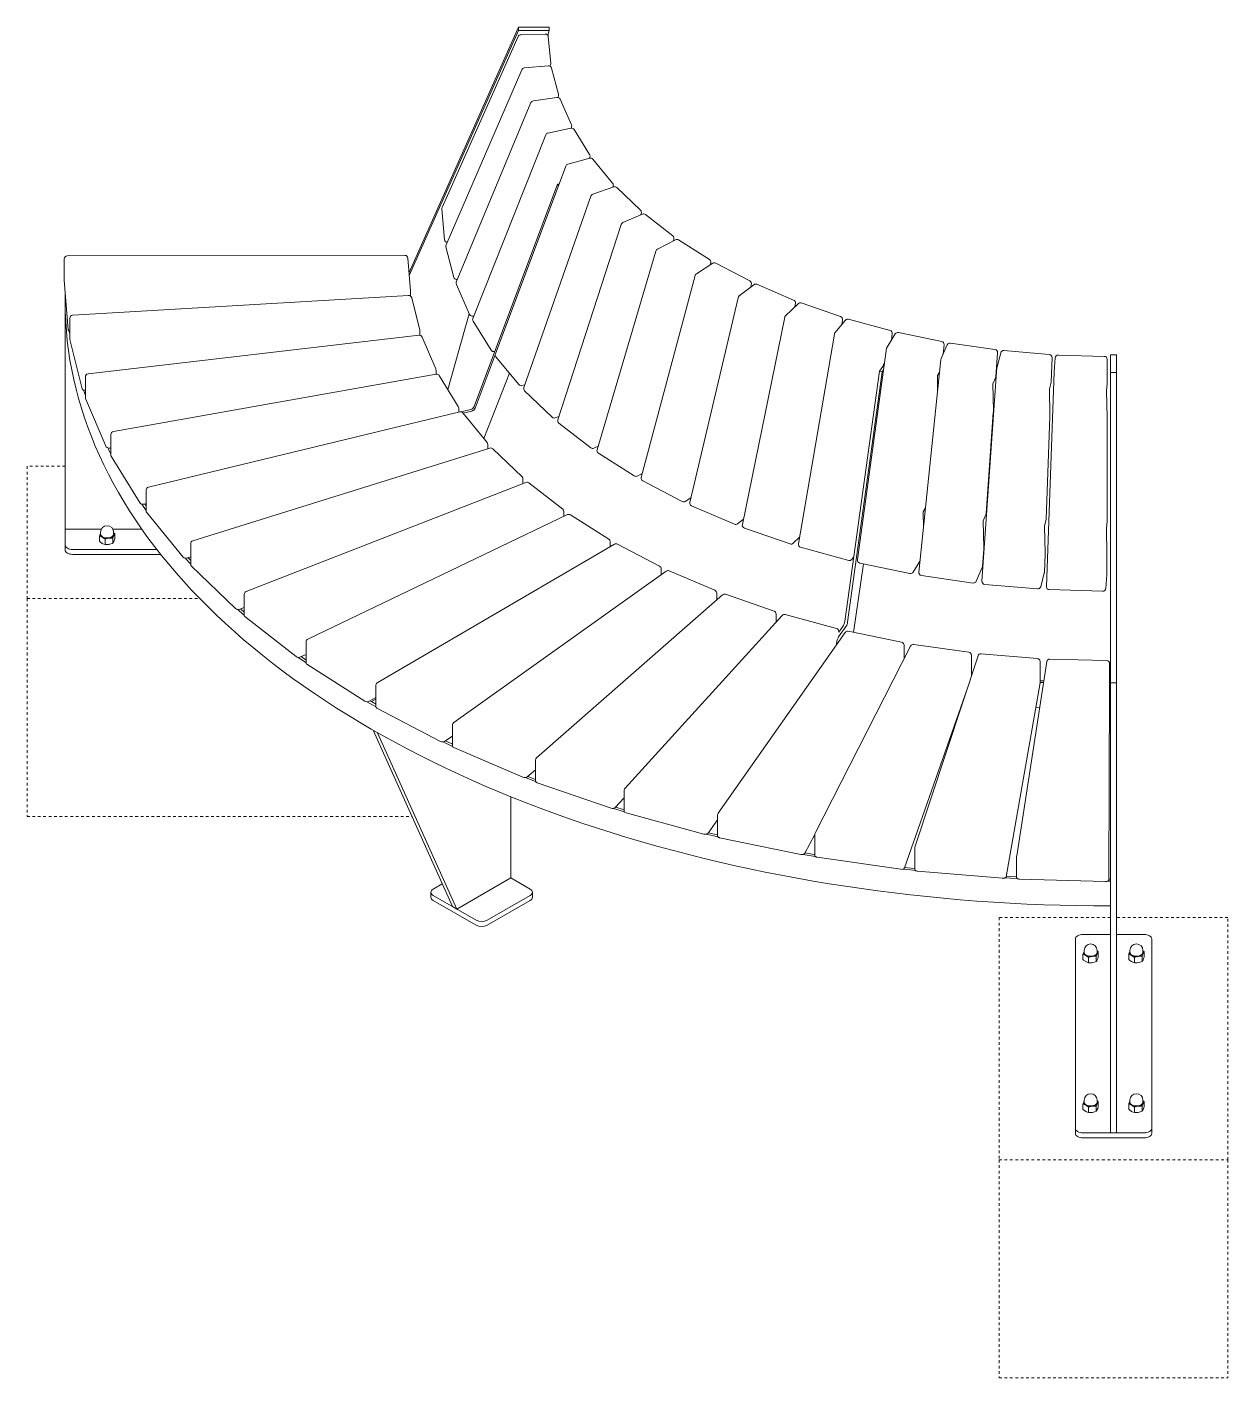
# Model space of a CAD drawing. Header units: inches. Extents: x -15 to 173, y -9 to 125.
# Drawn here: x 124.18 to 168.53, y 18.05 to 67.92 of the extents above; entities that cross this region are included whole.
import ezdxf

# ---------------------------------------------------------------- set-up
doc = ezdxf.new("R2010")
doc.units = ezdxf.units.IN
doc.linetypes.add('HIDDEN', pattern=[1.905, 1.27, -0.635])
doc.layers.add('ZANO_R', color=7, linetype='Continuous', lineweight=0)
doc.layers.add('ZANO_R_przerywana', color=250, linetype='HIDDEN', lineweight=0)

msp = doc.modelspace()

# ---------------------------------------------------------------- linework, layer by layer
at = {"layer": 'ZANO_R'}
for p, q in [((138.28601, 58.85598), (142.32595, 67.91928)), ((142.32595, 67.78916), (142.32595, 67.91928)), ((142.32595, 67.91928), (143.45296, 67.91928)), ((143.45296, 67.78916), (143.45296, 67.91928)), ((138.29478, 58.74554), (142.32595, 67.78916)), ((142.31429, 67.56737), (139.50205, 61.25892)), ((142.32595, 67.78916), (143.45296, 67.78916)), ((143.31203, 67.66159), (142.41378, 67.63413)), ((143.45296, 67.78916), (143.40467, 67.61784)), ((143.5173, 66.5824), (143.42771, 67.55924)), ((142.44737, 66.34074), (139.64972, 59.8739)), ((143.4303, 66.48619), (142.54097, 66.40827)), ((143.48656, 66.47662), (143.50851, 66.52735)), ((143.80342, 65.43546), (143.54913, 66.40258)), ((143.78149, 65.32268), (143.79848, 65.36349)), ((142.78686, 65.12718), (140.03049, 58.50352)), ((143.74649, 65.32305), (142.87459, 65.19539)), ((144.28256, 64.30868), (143.866, 65.25687)), ((143.32953, 63.93827), (140.64074, 57.16087)), ((144.25748, 64.18321), (143.41131, 64.00705)), ((144.26956, 64.18505), (144.28413, 64.22178)), ((144.95088, 63.21239), (144.37603, 64.13258)), ((144.95825, 63.07749), (144.1459, 62.8545)), ((144.94624, 63.07419), (144.96083, 63.11312)), ((145.80273, 62.15704), (145.07508, 63.04046)), ((144.0702, 62.78536), (141.47468, 55.85876)), ((143.76206, 62.11488), (140.6842, 53.90866)), ((143.76206, 62.11488), (143.82458, 62.12987)), ((143.79948, 62.06288), (143.76206, 62.11488)), ((145.842, 62.01633), (145.07122, 61.74864)), ((145.80666, 62.00406), (145.8221, 62.0481)), ((146.83052, 61.15297), (145.95701, 61.99118)), ((145.00184, 61.67945), (142.52434, 54.60962)), ((139.49276, 61.20273), (139.59684, 60.06808)), ((146.90016, 61.00974), (146.17831, 60.69991)), ((146.84292, 60.98517), (146.85969, 61.03689)), ((148.02476, 60.21019), (147.01373, 60.99519)), ((146.11555, 60.63109), (143.77973, 53.42537)), ((148.12251, 60.06712), (147.45648, 59.71811)), ((148.04517, 60.02659), (148.0637, 60.08915)), ((149.3742, 59.3381), (148.2353, 60.0624)), ((125.55355, 59.3608), (125.55355, 58.57859)), ((138.13147, 59.4892), (125.66611, 59.4735)), ((138.33989, 58.1775), (138.24396, 59.38542)), ((139.64416, 59.80049), (139.93953, 58.67711)), ((147.40073, 59.65029), (145.22888, 52.31729)), ((149.49729, 59.19725), (148.89343, 58.81238)), ((149.40194, 59.13648), (149.42261, 59.21394)), ((150.86599, 58.54539), (149.61009, 59.20208)), ((125.55367, 58.57561), (125.55355, 58.57859)), ((125.55367, 58.57561), (125.69941, 56.74056)), ((140.03135, 58.41489), (140.51521, 57.31352)), ((140.05837, 58.5935), (140.06829, 58.59437)), ((148.84511, 58.74638), (146.85798, 51.29596)), ((151.01132, 58.4081), (150.47541, 57.99105)), ((150.90034, 58.32173), (150.92345, 58.41962)), ((152.48582, 57.83995), (151.12491, 58.42276)), ((125.58604, 49.38407), (125.58604, 58.1681)), ((125.58604, 58.1681), (125.58604, 57.75839)), ((138.26601, 58.00861), (125.86389, 57.28452)), ((138.34025, 57.98622), (138.34025, 58.16858)), ((138.68333, 56.72703), (138.38187, 57.92363)), ((150.43493, 57.92799), (148.65147, 50.37111)), ((152.65018, 57.70684), (152.18732, 57.26159)), ((152.52605, 57.58743), (152.55187, 57.71378)), ((154.21814, 57.22875), (152.76521, 57.73211)), ((125.75775, 57.17201), (125.75775, 56.38979)), ((140.50601, 57.33447), (139.71845, 54.54051)), ((140.63472, 57.24733), (140.67753, 57.2536)), ((140.64992, 57.0596), (141.31764, 55.99074)), ((152.15503, 57.20292), (150.59226, 49.55156)), ((154.39837, 57.09975), (154.01297, 56.63055)), ((154.26354, 56.93561), (154.29232, 57.10319)), ((156.04629, 56.71781), (154.51521, 57.13692)), ((125.75775, 56.57909), (125.73948, 56.69374)), ((125.75893, 56.38043), (125.75775, 56.38979)), ((125.75893, 56.38043), (126.2169, 54.56258)), ((138.65227, 56.54284), (126.43388, 55.1174)), ((138.68674, 56.54155), (138.68674, 56.6995)), ((139.27295, 55.30172), (138.76888, 56.47537)), ((153.98899, 56.57808), (152.66184, 48.84513)), ((156.23952, 56.59222), (155.93528, 56.10355)), ((156.09609, 56.36183), (156.12818, 56.59366)), ((157.95271, 56.31215), (156.35809, 56.64301)), ((141.43619, 55.94011), (141.44697, 55.94236)), ((155.91932, 56.05942), (154.84045, 48.25854)), ((158.15661, 56.18882), (157.93643, 55.68534)), ((158.00569, 55.8437), (158.0419, 56.19008)), ((159.91906, 56.01573), (158.27613, 56.25518)), ((159.9529, 55.00958), (160.01523, 55.89631)), ((160.13207, 55.8934), (159.99805, 55.37992)), ((161.92646, 55.83147), (160.25089, 55.97722)), ((141.46754, 55.82186), (140.72743, 53.84858)), ((141.49322, 55.74756), (142.33843, 54.72142)), ((155.65186, 55.21593), (155.83854, 55.47536)), ((155.84371, 55.51275), (155.80613, 55.467)), ((155.80613, 55.467), (155.80683, 55.43129)), ((157.9276, 55.65188), (157.10731, 47.79738)), ((159.99467, 55.35935), (159.44079, 47.46604)), ((161.99739, 54.82253), (162.02932, 55.71516)), ((162.14778, 55.70925), (162.10119, 55.19067)), ((163.95561, 55.76115), (162.2634, 55.81181)), ((164.06395, 54.75154), (164.06494, 55.64837)), ((164.41173, 55.82004), (164.18633, 55.82005)), ((164.18633, 55.16943), (164.18633, 55.82005)), ((164.41173, 55.16943), (164.41173, 55.82004)), ((126.33424, 55.00546), (126.33424, 54.22324)), ((139.28637, 55.10611), (127.37044, 52.99316)), ((139.2821, 55.10535), (139.2821, 55.25724)), ((140.10378, 53.91494), (139.402, 55.05425)), ((141.04649, 52.72964), (141.98952, 55.14503)), ((155.65186, 55.21593), (154.37334, 45.97098)), ((155.75594, 55.19097), (154.47742, 45.94602)), ((155.75594, 55.19097), (155.65186, 55.21593)), ((155.75594, 55.19097), (155.8095, 55.2654)), ((157.8792, 55.18847), (157.79291, 55.04988)), ((157.79291, 55.04988), (157.80463, 54.47442)), ((159.94912, 54.99455), (159.84072, 54.74667)), ((162.10081, 55.1846), (161.81862, 47.26769)), ((162.10081, 55.1846), (162.1009, 55.18558)), ((164.18632, 43.71456), (164.18633, 55.16943)), ((164.41173, 55.16943), (164.18633, 55.16943)), ((164.41173, 43.71456), (164.41173, 55.16943)), ((142.45526, 54.68439), (142.56068, 54.71333)), ((142.55267, 54.49103), (143.5673, 53.5174)), ((159.84072, 54.74667), (159.86165, 53.75013)), ((161.996, 54.81307), (161.93001, 54.56028)), ((161.93001, 54.56028), (161.95135, 53.56493)), ((164.06377, 54.74777), (164.04084, 54.49246)), ((164.04084, 54.49246), (164.06239, 53.49833)), ((126.33755, 54.20758), (127.10332, 52.4246)), ((140.16202, 53.71231), (128.66432, 50.93239)), ((140.12052, 53.70228), (140.12052, 53.85584)), ((140.19355, 53.71536), (140.56196, 53.8037)), ((141.16849, 52.58014), (140.27582, 53.67402)), ((140.28223, 53.66617), (140.6052, 53.74362)), ((143.68231, 53.49225), (143.81653, 53.53887)), ((159.59793, 49.95996), (159.86025, 53.69162)), ((161.81623, 49.75777), (161.95109, 53.52814)), ((164.05832, 49.68151), (164.06254, 53.48367)), ((127.27741, 52.88219), (127.27741, 52.09998)), ((143.81783, 53.30159), (144.9922, 52.38977)), ((127.24458, 52.37785), (127.27741, 52.38344)), ((141.27059, 52.37491), (130.30284, 48.95503)), ((141.19387, 52.35099), (141.19387, 52.50889)), ((145.10577, 52.37522), (145.26647, 52.4442)), ((127.28393, 52.07818), (128.35005, 50.34738)), ((142.4573, 51.31056), (141.38242, 52.3484)), ((145.27647, 52.19019), (146.59937, 51.34887)), ((146.71216, 51.34414), (146.89661, 51.44079)), ((142.60117, 51.10677), (132.26994, 47.08015)), ((142.49172, 51.06411), (142.49172, 51.22948)), ((143.95804, 50.11895), (142.71138, 51.09065)), ((146.91465, 51.16704), (148.37345, 50.40426)), ((128.57811, 50.82285), (128.57811, 50.04063)), ((148.48625, 50.40909), (148.69128, 50.53977)), ((128.57811, 50.07653), (128.41202, 50.30933)), ((128.49859, 50.30888), (128.57811, 50.3275)), ((128.57811, 50.2465), (128.52897, 50.31599)), ((128.58886, 50.0129), (129.94497, 48.35111)), ((144.14071, 49.92004), (134.54637, 45.32581)), ((144.00145, 49.85336), (144.00145, 50.03006)), ((145.65626, 49.01731), (144.24995, 49.91344)), ((148.71679, 50.24162), (150.29757, 49.56466)), ((157.35456, 50.16491), (157.26753, 50.02511)), ((157.26753, 50.02511), (157.27934, 49.44466)), ((159.59416, 49.94492), (159.48576, 49.69705)), ((125.58604, 49.38407), (125.58604, 48.79852)), ((126.92416, 49.38407), (125.58604, 49.38407)), ((128.41554, 49.38407), (127.3472, 49.38407)), ((150.41115, 49.57932), (150.63323, 49.75214)), ((150.66579, 49.42252), (152.35346, 48.83784)), ((159.48576, 49.69705), (159.50668, 48.70051)), ((161.81484, 49.74831), (161.74885, 49.49552)), ((161.74885, 49.49552), (161.77019, 48.50017)), ((164.05815, 49.67774), (164.03521, 49.42243)), ((164.03521, 49.42243), (164.05676, 48.42829)), ((126.85285, 49.129), (126.85285, 48.93592)), ((126.89619, 49.23943), (126.89074, 49.22913)), ((126.89074, 49.22913), (126.89619, 49.23935)), ((126.89619, 49.27176), (126.89619, 49.19699)), ((127.0599, 49.00947), (127.0599, 48.8164)), ((127.34273, 49.05322), (127.34273, 48.86014)), ((127.37517, 49.19699), (127.37517, 49.27176)), ((127.41851, 49.2165), (127.37517, 49.2512)), ((127.41851, 49.2165), (127.41851, 49.02342)), ((145.7084, 48.72927), (145.7084, 48.92227)), ((152.46848, 48.86311), (152.70376, 49.08944)), ((125.58604, 48.61447), (125.58604, 48.79852)), ((125.86779, 48.63587), (128.9689, 48.63587)), ((125.86779, 48.45182), (129.1137, 48.45182)), ((130.22369, 48.84743), (130.22369, 48.06522)), ((145.87415, 48.82605), (137.10992, 43.70884)), ((147.53551, 48.01674), (145.9832, 48.82859)), ((152.74316, 48.71736), (154.5216, 48.23054)), ((159.46037, 48.00312), (159.50528, 48.642)), ((161.74614, 47.79831), (161.76993, 48.46338)), ((164.05615, 47.72328), (164.05691, 48.41364)), ((130.22369, 48.08857), (130.01313, 48.31677)), ((130.09936, 48.32124), (130.22369, 48.35896)), ((130.22369, 48.22617), (130.12837, 48.33004)), ((130.23966, 48.03183), (131.87259, 46.45518)), ((147.59598, 47.70081), (147.59598, 47.91687)), ((154.63844, 48.26771), (154.7016, 48.3446)), ((154.70126, 45.57194), (155.06421, 48.10473)), ((154.92919, 48.13275), (156.78143, 47.74844)), ((156.9, 47.79922), (157.14932, 48.19968)), ((159.23103, 47.46238), (159.45121, 47.96586)), ((147.78455, 47.83512), (139.9356, 42.24466)), ((149.57746, 47.12727), (147.89424, 47.84695)), ((157.20315, 47.67415), (159.11151, 47.39602)), ((161.60854, 47.26039), (161.74256, 47.77387)), ((164.00911, 47.19474), (164.0557, 47.71332)), ((132.19816, 46.97514), (132.19816, 46.19293)), ((149.85334, 46.95653), (142.99593, 40.94714)), ((149.64585, 46.7747), (149.64585, 47.02364)), ((151.76217, 46.35779), (149.96439, 46.9783)), ((159.54345, 47.34588), (161.48972, 47.17658)), ((161.92788, 47.15102), (163.89348, 47.09217)), ((132.03132, 46.43423), (132.19816, 46.49768)), ((132.19816, 46.32345), (132.05869, 46.44464)), ((132.2203, 46.1542), (134.11418, 44.67802)), ((152.06051, 46.19841), (146.26126, 39.82848)), ((151.8381, 45.95411), (151.8381, 46.25125)), ((154.06829, 45.71596), (152.17343, 46.23129)), ((154.38487, 45.56769), (149.70013, 38.8991)), ((154.14158, 45.40365), (154.42664, 45.79981)), ((154.15142, 45.58692), (154.32256, 45.82477)), ((154.15142, 45.58421), (154.15142, 45.60721)), ((156.4733, 45.20818), (154.49975, 45.61331)), ((134.48235, 45.22416), (134.48235, 44.44195)), ((156.80429, 45.07015), (153.27958, 38.1677)), ((154.09744, 45.29364), (154.05211, 45.09402)), ((156.56333, 44.59828), (156.56333, 45.09778)), ((158.95368, 44.83947), (156.92063, 45.13046)), ((134.27571, 44.6662), (134.48235, 44.76288)), ((134.48235, 44.5502), (134.30117, 44.67811)), ((134.51153, 44.39827), (136.64796, 43.03689)), ((159.29595, 44.71049), (156.96552, 37.64125)), ((159.05041, 43.96566), (159.05041, 44.7279)), ((161.48522, 44.61348), (159.41242, 44.78751)), ((161.83643, 44.49248), (160.72291, 37.32513)), ((161.58849, 43.71895), (161.58849, 44.50117)), ((164.04318, 44.53246), (161.95077, 44.58784)), ((164.1529, 43.63744), (164.1529, 44.41965)), ((159.06488, 44.00954), (159.05041, 44.01122)), ((137.05405, 43.61152), (137.05405, 42.8293)), ((156.57897, 36.87927), (158.90067, 43.51142)), ((160.33362, 36.55282), (161.58792, 43.71241)), ((161.58849, 43.71895), (161.58792, 43.71241)), ((164.1257, 36.44134), (164.1529, 43.63744)), ((164.18632, 43.71456), (164.1529, 43.71457)), ((164.18632, 43.6495), (164.1529, 43.64951)), ((164.18632, 43.71456), (164.41173, 43.71456)), ((164.18633, 36.55782), (164.18632, 43.71456)), ((164.18632, 43.71456), (164.18632, 43.6495)), ((164.41173, 36.55782), (164.41173, 43.71456)), ((136.81072, 43.03431), (137.05405, 43.17319)), ((136.90194, 43.01971), (137.05405, 43.10752)), ((136.90194, 43.00811), (136.90194, 43.01971)), ((136.90194, 43.01971), (137.05405, 42.93191)), ((158.75196, 43.06032), (158.74314, 43.06141)), ((137.09108, 42.78108), (139.44931, 41.54775)), ((161.57427, 42.80508), (161.43047, 42.81368)), ((164.18632, 42.72924), (164.14947, 42.72926)), ((136.96483, 41.95955), (139.89039, 35.45034)), ((139.88828, 42.15286), (139.88828, 41.37065)), ((137.12359, 41.86891), (140.04978, 35.35833)), ((139.61172, 41.55443), (139.88828, 41.7469)), ((139.93391, 41.31836), (142.49101, 40.22505)), ((142.65149, 40.24093), (142.9575, 40.50258)), ((142.9575, 40.86238), (142.9575, 40.08016)), ((143.01237, 40.02432), (145.74351, 39.08165)), ((142.04208, 36.50846), (142.04208, 39.50646)), ((145.9005, 39.10657), (146.2319, 39.46076)), ((146.2319, 39.7526), (146.2319, 38.97039)), ((146.23708, 38.95088), (145.83326, 39.07509)), ((146.2319, 39.02598), (145.91608, 39.12322)), ((146.29657, 38.91153), (149.1752, 38.12866)), ((149.32718, 38.16238), (149.67964, 38.6482)), ((149.67964, 38.83432), (149.67964, 38.0521)), ((149.68868, 38.02658), (149.26564, 38.12724)), ((149.67964, 38.09892), (149.33984, 38.17984)), ((149.75459, 37.9908), (152.75274, 37.37534)), ((152.89824, 37.41754), (153.26725, 38.11106)), ((153.26725, 38.11645), (153.26725, 37.33423)), ((156.95985, 37.60596), (156.95985, 36.82375)), ((153.35283, 37.27108), (156.44138, 36.82901)), ((160.72157, 37.30783), (160.72157, 36.52561)), ((142.04208, 36.50846), (140.04978, 35.35833)), ((142.75931, 36.09442), (142.04208, 36.50846)), ((157.05633, 36.75936), (160.20527, 36.49498)), ((160.82911, 36.46062), (164.00784, 36.37649)), ((164.18632, 36.46023), (164.12578, 36.46026)), ((164.18632, 36.46023), (164.18633, 36.39517)), ((164.18633, 36.46023), (164.18633, 36.55782)), ((139.09064, 35.9794), (139.09064, 35.79535)), ((139.51279, 36.29048), (139.17317, 36.09442)), ((142.84183, 35.79535), (142.84183, 35.9794)), ((164.18633, 36.39517), (164.09228, 36.39524)), ((164.18633, 36.39517), (164.18633, 35.47492)), ((164.18633, 27.1006), (164.18633, 36.16511)), ((164.41173, 27.1006), (164.41173, 36.16511)), ((139.17317, 35.86439), (140.76701, 34.94428)), ((139.17317, 35.68034), (140.76701, 34.76023)), ((139.89039, 35.45034), (140.04978, 35.35833)), ((141.16547, 34.94428), (142.75931, 35.86439)), ((141.16547, 34.76023), (142.75931, 35.68034)), ((164.18632, 34.41999), (163.17201, 34.41999)), ((165.42604, 34.41999), (164.41173, 34.41999)), ((162.89026, 34.25734), (162.89026, 27.26325)), ((165.7078, 27.26325), (165.7078, 34.25734)), ((163.17094, 33.69322), (163.17094, 33.50014)), ((163.21427, 33.80365), (163.20883, 33.79335)), ((163.20883, 33.79335), (163.21427, 33.80358)), ((163.21427, 33.83598), (163.21427, 33.76121)), ((163.37798, 33.57369), (163.37798, 33.38062)), ((163.66081, 33.61744), (163.66081, 33.42437)), ((163.69326, 33.76121), (163.69326, 33.83598)), ((163.73659, 33.78072), (163.69326, 33.81542)), ((163.73659, 33.78072), (163.73659, 33.58764)), ((164.86146, 33.69322), (164.86146, 33.50014)), ((164.9048, 33.80365), (164.89935, 33.79335)), ((164.89935, 33.79335), (164.9048, 33.80358)), ((164.9048, 33.83598), (164.9048, 33.76121)), ((165.0685, 33.57369), (165.0685, 33.38062)), ((165.35134, 33.61744), (165.35134, 33.42437)), ((165.38378, 33.76121), (165.38378, 33.83598)), ((165.42712, 33.78072), (165.38378, 33.81542)), ((165.42712, 33.78072), (165.42712, 33.58764)), ((163.17094, 28.16301), (163.17094, 27.96994)), ((163.21427, 28.27345), (163.20883, 28.26315)), ((163.20883, 28.26315), (163.21427, 28.27337)), ((163.21427, 28.30578), (163.21427, 28.23101)), ((163.37798, 28.04349), (163.37798, 27.85041)), ((163.66081, 28.08724), (163.66081, 27.89416)), ((163.69326, 28.23101), (163.69326, 28.30578)), ((163.7366, 28.25051), (163.69326, 28.28522)), ((163.7366, 28.25051), (163.7366, 28.05744)), ((164.86146, 28.16301), (164.86146, 27.96994)), ((164.9048, 28.27345), (164.89935, 28.26315)), ((164.89935, 28.26315), (164.9048, 28.27337)), ((164.9048, 28.30578), (164.9048, 28.23101)), ((165.0685, 28.04349), (165.0685, 27.85041)), ((165.35134, 28.08724), (165.35134, 27.89416)), ((165.38378, 28.23101), (165.38378, 28.30578)), ((165.42712, 28.25051), (165.38378, 28.28522)), ((165.42712, 28.25051), (165.42712, 28.05744)), ((162.89026, 27.0792), (162.89026, 27.26325)), ((163.17201, 27.1006), (165.42604, 27.1006)), ((164.18633, 27.1006), (164.41173, 27.1006)), ((165.7078, 27.26325), (165.7078, 27.0792)), ((163.17201, 26.91655), (165.42604, 26.91655))]:
    msp.add_line(p, q, dxfattribs=at)
at = {"layer": 'ZANO_R', "flags": 128}
for points in [[(164.18633, 35.47492), (163.56765, 35.47778), (162.94913, 35.48636), (162.33092, 35.50067), (161.7132, 35.5207), (161.0961, 35.54644), (160.47981, 35.57789), (159.86446, 35.61503), (159.25023, 35.65786), (158.63726, 35.70637), (158.02572, 35.76055), (157.41577, 35.82038), (156.80755, 35.88584), (156.20122, 35.95692), (155.59695, 36.03361), (154.99489, 36.11587), (154.39519, 36.2037), (153.798, 36.29706), (153.20348, 36.39594), (152.61178, 36.5003), (152.02306, 36.61013), (151.43746, 36.72539), (150.85513, 36.84605), (150.27624, 36.97209), (149.70091, 37.10346), (149.12931, 37.24015), (148.56157, 37.3821), (147.99785, 37.52929), (147.43829, 37.68167), (146.88303, 37.83922), (146.33221, 38.00188), (145.78599, 38.16961), (145.24449, 38.34238), (144.70785, 38.52014), (144.17622, 38.70284), (143.64973, 38.89043), (143.12852, 39.08287), (142.61272, 39.28011), (142.10246, 39.4821), (141.59787, 39.68878), (141.09909, 39.90011), (140.60623, 40.11602), (140.11944, 40.33647), (139.63883, 40.56139), (139.16452, 40.79073), (138.69664, 41.02443), (138.23532, 41.26242), (137.78065, 41.50466), (137.33278, 41.75107), (136.8918, 42.00159), (136.45783, 42.25616), (136.03099, 42.51472), (135.61138, 42.77719), (135.19911, 43.04351), (134.79429, 43.31361), (134.39702, 43.58742), (134.0074, 43.86487), (133.62554, 44.14589), (133.25153, 44.43041), (132.88546, 44.71835), (132.52744, 45.00964), (132.17755, 45.30421), (131.83588, 45.60198), (131.50253, 45.90287), (131.17757, 46.2068), (130.86109, 46.51371), (130.55317, 46.8235), (130.25389, 47.1361), (129.96334, 47.45143), (129.68157, 47.76941), (129.40867, 48.08995), (129.1447, 48.41298), (128.88973, 48.73841), (128.64384, 49.06616), (128.40707, 49.39614), (128.1795, 49.72826), (127.96117, 50.06246), (127.75216, 50.39862), (127.5525, 50.73668), (127.36225, 51.07655), (127.18147, 51.41813), (127.01019, 51.76133), (126.84846, 52.10608), (126.69633, 52.45228), (126.55383, 52.79985), (126.42099, 53.14869), (126.29786, 53.49871), (126.18446, 53.84983), (126.08082, 54.20195), (125.98698, 54.55498), (125.90294, 54.90884), (125.82875, 55.26343), (125.7644, 55.61866), (125.70993, 55.97444), (125.66534, 56.33068), (125.63065, 56.68729), (125.60587, 57.04417), (125.591, 57.40123), (125.58604, 57.75839)], [(126.33424, 54.50697), (126.32688, 54.50689), (126.30433, 54.50839), (126.28275, 54.51247), (126.26303, 54.51896), (126.24596, 54.52761), (126.23224, 54.53805), (126.22242, 54.54987), (126.2169, 54.56258)], [(126.33424, 54.3125), (126.29786, 54.41897), (126.26476, 54.51826)], [(126.33755, 54.20758), (126.33434, 54.22056), (126.33424, 54.22324)], [(127.27741, 52.15466), (127.18147, 52.33838), (127.15851, 52.38321)], [(127.28393, 52.07818), (127.27851, 52.09091), (127.27741, 52.09998)], [(126.95638, 49.08773), (126.87713, 49.12232), (126.85285, 49.129)], [(126.85285, 48.93592), (126.87713, 48.91456), (126.95638, 48.85766)], [(127.37517, 49.22502), (127.37835, 49.21635), (127.38214, 49.18763), (127.37583, 49.15907), (127.3597, 49.13182), (127.3344, 49.107), (127.30096, 49.08564), (127.26075, 49.06859), (127.21542, 49.05657), (127.16683, 49.05006), (127.11696, 49.04933), (127.06786, 49.05441), (127.02154, 49.06509), (126.97989, 49.08094), (126.94461, 49.1013), (126.91716, 49.12535), (126.89866, 49.15209), (126.88986, 49.18043), (126.89112, 49.20922), (126.89619, 49.22502)], [(126.89619, 49.19699), (126.89914, 49.17536), (126.9121, 49.14745), (126.93483, 49.12169), (126.96634, 49.09923), (127.00525, 49.08104), (127.04986, 49.06792), (127.09822, 49.06044), (127.14822, 49.05893), (127.19767, 49.06345), (127.24441, 49.0738), (127.2864, 49.08955), (127.3218, 49.10998), (127.34907, 49.13422), (127.36701, 49.16121), (127.37484, 49.18976), (127.37517, 49.19699)], [(127.0599, 49.00947), (126.98302, 49.07103), (126.95638, 49.08773)], [(127.0599, 49.00947), (127.12918, 49.03361), (127.20131, 49.04984)], [(127.34273, 49.05322), (127.36129, 49.10664), (127.38062, 49.15335)], [(127.41851, 49.02342), (127.39995, 48.97001), (127.38062, 48.92329)], [(125.58604, 48.79852), (125.59145, 48.76679), (125.60748, 48.73628), (125.63352, 48.70816), (125.66856, 48.68351), (125.71126, 48.66328), (125.75997, 48.64825), (125.81282, 48.63899), (125.86779, 48.63587)], [(125.86779, 48.45182), (125.81282, 48.45494), (125.75997, 48.4642), (125.71126, 48.47923), (125.66856, 48.49946), (125.63352, 48.52411), (125.60748, 48.55223), (125.59145, 48.58274), (125.58604, 48.61447)], [(126.95638, 48.85766), (126.98302, 48.84359), (127.0599, 48.8164)], [(127.34273, 48.86014), (127.27345, 48.83601), (127.20131, 48.81978)], [(132.19816, 46.20683), (132.17755, 46.22446), (131.94628, 46.42488)], [(134.48235, 44.44811), (134.39702, 44.50767), (134.19268, 44.65205)], [(161.72606, 43.78211), (161.64559, 43.78662), (161.58849, 43.7899)], [(161.716, 43.71731), (161.63454, 43.72187), (161.58849, 43.72451)], [(137.05405, 42.82873), (136.8918, 42.92185), (136.7305, 43.01552)], [(137.05405, 42.92034), (136.97149, 42.96785), (136.83403, 43.04761)], [(139.88893, 41.36368), (139.63883, 41.48164), (139.5351, 41.53116)], [(139.88828, 41.44779), (139.7105, 41.53185), (139.63264, 41.56899)], [(142.95988, 40.06686), (142.61272, 40.20037), (142.57921, 40.21342)], [(142.9575, 40.14572), (142.67571, 40.25432), (142.66983, 40.25661)], [(149.75459, 37.9908), (149.73407, 37.99641), (149.71592, 38.00429), (149.70087, 38.0141), (149.68953, 38.02546), (149.68236, 38.0379), (149.67966, 38.05091), (149.67964, 38.0521)], [(153.26725, 37.37314), (153.23554, 37.37857), (152.90786, 37.43563)], [(153.28114, 37.30294), (153.20348, 37.31619), (152.84298, 37.37907)], [(153.35283, 37.27108), (153.33145, 37.2755), (153.31204, 37.2823), (153.29539, 37.29122), (153.28218, 37.30187), (153.27292, 37.31384), (153.26802, 37.32664), (153.26725, 37.33423)], [(156.97956, 36.78699), (156.80755, 36.8061), (156.53055, 36.83785)], [(156.95985, 36.85539), (156.82909, 36.86996), (156.58546, 36.89782)], [(157.05633, 36.75936), (157.0343, 36.76255), (157.01383, 36.76821), (156.99574, 36.77614), (156.98077, 36.78599), (156.96952, 36.79737), (156.96246, 36.80983), (156.95986, 36.82285), (156.95985, 36.82375)], [(160.33362, 36.55282), (160.32907, 36.53997), (160.32016, 36.52792), (160.30724, 36.51714), (160.29084, 36.50808), (160.27162, 36.50109), (160.25038, 36.49647), (160.22796, 36.49441), (160.20527, 36.49498)], [(160.748, 36.48375), (160.47981, 36.49814), (160.2925, 36.50884)], [(160.72157, 36.55044), (160.49063, 36.5629), (160.33692, 36.57164)], [(160.82911, 36.46062), (160.80665, 36.46253), (160.78531, 36.46701), (160.76596, 36.47387), (160.74938, 36.48282), (160.73624, 36.49351), (160.72709, 36.50551), (160.72228, 36.51832), (160.72157, 36.52561)], [(164.1257, 36.44134), (164.12337, 36.4283), (164.11655, 36.4158), (164.10553, 36.40434), (164.09076, 36.39438), (164.07283, 36.38634), (164.05247, 36.38054), (164.03051, 36.37721), (164.00784, 36.37649)], [(164.41173, 36.55782), (164.41173, 36.52167), (164.41173, 36.47807), (164.41173, 36.42868), (164.41173, 36.37543), (164.41173, 36.32034), (164.41173, 36.26553), (164.41173, 36.21312), (164.41173, 36.16511)], [(139.17317, 36.09442), (139.13813, 36.06977), (139.11209, 36.04165), (139.09606, 36.01113), (139.09064, 35.9794), (139.09606, 35.94767), (139.11209, 35.91716), (139.13813, 35.88904), (139.17317, 35.86439)], [(142.75931, 35.86439), (142.79435, 35.88904), (142.82038, 35.91716), (142.83642, 35.94767), (142.84183, 35.9794), (142.83642, 36.01113), (142.82038, 36.04165), (142.79435, 36.06977), (142.75931, 36.09442)], [(163.17201, 34.41999), (163.11704, 34.41686), (163.06419, 34.40761), (163.01548, 34.39258), (162.97278, 34.37235), (162.93774, 34.3477), (162.9117, 34.31958), (162.89567, 34.28907), (162.89026, 34.25734)], [(165.7078, 34.25734), (165.70238, 34.28907), (165.68635, 34.31958), (165.66031, 34.3477), (165.62527, 34.37235), (165.58258, 34.39258), (165.53386, 34.40761), (165.48101, 34.41686), (165.42604, 34.41999)], [(163.27446, 33.65195), (163.19522, 33.68654), (163.17094, 33.69322)], [(163.17094, 33.50014), (163.19522, 33.47879), (163.27446, 33.42189)], [(163.69326, 33.78924), (163.69643, 33.78057), (163.70022, 33.75186), (163.69392, 33.72329), (163.67778, 33.69604), (163.65248, 33.67123), (163.61904, 33.64986), (163.57883, 33.63281), (163.5335, 33.62079), (163.48491, 33.61428), (163.43504, 33.61355), (163.38594, 33.61863), (163.33962, 33.62931), (163.29797, 33.64516), (163.2627, 33.66552), (163.23525, 33.68957), (163.21674, 33.71631), (163.20794, 33.74465), (163.20921, 33.77344), (163.21427, 33.78924)], [(163.21427, 33.76121), (163.21722, 33.73959), (163.23018, 33.71167), (163.25291, 33.68591), (163.28442, 33.66345), (163.32333, 33.64526), (163.36794, 33.63214), (163.4163, 33.62466), (163.4663, 33.62315), (163.51575, 33.62767), (163.56249, 33.63803), (163.60448, 33.65377), (163.63988, 33.67421), (163.66715, 33.69845), (163.6851, 33.72543), (163.69293, 33.75398), (163.69326, 33.76121)], [(163.37798, 33.57369), (163.30111, 33.63525), (163.27446, 33.65195)], [(163.27446, 33.42189), (163.30111, 33.40782), (163.37798, 33.38062)], [(163.37798, 33.57369), (163.44726, 33.59783), (163.5194, 33.61406)], [(163.66081, 33.42437), (163.59153, 33.40023), (163.5194, 33.384)], [(163.66081, 33.61744), (163.67938, 33.67086), (163.6987, 33.71757)], [(163.73659, 33.58764), (163.71803, 33.53423), (163.6987, 33.48751)], [(164.96498, 33.65195), (164.88574, 33.68654), (164.86146, 33.69322)], [(164.86146, 33.50014), (164.88574, 33.47879), (164.96498, 33.42189)], [(165.38378, 33.78924), (165.38696, 33.78057), (165.39074, 33.75186), (165.38444, 33.72329), (165.36831, 33.69604), (165.343, 33.67123), (165.30956, 33.64986), (165.26936, 33.63281), (165.22403, 33.62079), (165.17544, 33.61428), (165.12557, 33.61355), (165.07647, 33.61863), (165.03014, 33.62931), (164.98849, 33.64516), (164.95322, 33.66552), (164.92577, 33.68957), (164.90727, 33.71631), (164.89847, 33.74465), (164.89973, 33.77344), (164.9048, 33.78924)], [(164.9048, 33.76121), (164.90775, 33.73959), (164.9207, 33.71167), (164.94343, 33.68591), (164.97494, 33.66345), (165.01385, 33.64526), (165.05846, 33.63214), (165.10682, 33.62466), (165.15682, 33.62315), (165.20627, 33.62767), (165.25302, 33.63803), (165.29501, 33.65377), (165.33041, 33.67421), (165.35768, 33.69845), (165.37562, 33.72543), (165.38345, 33.75398), (165.38378, 33.76121)], [(165.0685, 33.57369), (164.99163, 33.63525), (164.96498, 33.65195)], [(164.96498, 33.42189), (164.99163, 33.40782), (165.0685, 33.38062)], [(165.0685, 33.57369), (165.13779, 33.59783), (165.20992, 33.61406)], [(165.35134, 33.42437), (165.28205, 33.40023), (165.20992, 33.384)], [(165.35134, 33.61744), (165.3699, 33.67086), (165.38923, 33.71757)], [(165.42712, 33.58764), (165.40855, 33.53423), (165.38923, 33.48751)], [(163.27446, 28.12174), (163.19521, 28.15634), (163.17094, 28.16301)], [(163.17094, 27.96994), (163.19521, 27.94858), (163.27446, 27.89168)], [(163.69326, 28.25903), (163.69643, 28.25037), (163.70022, 28.22165), (163.69392, 28.19309), (163.67778, 28.16584), (163.65248, 28.14102), (163.61904, 28.11965), (163.57883, 28.10261), (163.5335, 28.09059), (163.48491, 28.08408), (163.43504, 28.08335), (163.38594, 28.08843), (163.33962, 28.09911), (163.29797, 28.11496), (163.2627, 28.13532), (163.23525, 28.15936), (163.21674, 28.18611), (163.20794, 28.21445), (163.20921, 28.24324), (163.21427, 28.25903)], [(163.21427, 28.23101), (163.21722, 28.20938), (163.23018, 28.18146), (163.25291, 28.15571), (163.28442, 28.13325), (163.32333, 28.11506), (163.36794, 28.10194), (163.4163, 28.09446), (163.4663, 28.09294), (163.51575, 28.09746), (163.56249, 28.10782), (163.60448, 28.12356), (163.63989, 28.144), (163.66715, 28.16824), (163.68509, 28.19523), (163.69293, 28.22377), (163.69326, 28.23101)], [(163.37798, 28.04349), (163.3011, 28.10505), (163.27446, 28.12174)], [(163.37798, 28.04349), (163.44726, 28.06762), (163.5194, 28.08386)], [(163.66081, 28.08724), (163.67938, 28.14065), (163.6987, 28.18737)], [(163.7366, 28.05744), (163.71803, 28.00402), (163.6987, 27.95731)], [(164.96498, 28.12174), (164.88574, 28.15634), (164.86146, 28.16301)], [(164.86146, 27.96994), (164.88574, 27.94858), (164.96498, 27.89168)], [(165.38378, 28.25903), (165.38696, 28.25037), (165.39074, 28.22165), (165.38444, 28.19309), (165.36831, 28.16584), (165.343, 28.14102), (165.30956, 28.11965), (165.26935, 28.10261), (165.22403, 28.09059), (165.17544, 28.08408), (165.12557, 28.08335), (165.07647, 28.08843), (165.03014, 28.09911), (164.98849, 28.11496), (164.95322, 28.13532), (164.92577, 28.15936), (164.90727, 28.18611), (164.89847, 28.21445), (164.89973, 28.24324), (164.9048, 28.25903)], [(164.9048, 28.23101), (164.90775, 28.20938), (164.9207, 28.18146), (164.94343, 28.15571), (164.97494, 28.13325), (165.01385, 28.11506), (165.05846, 28.10194), (165.10682, 28.09446), (165.15682, 28.09294), (165.20627, 28.09746), (165.25301, 28.10782), (165.29501, 28.12356), (165.33041, 28.144), (165.35768, 28.16824), (165.37562, 28.19523), (165.38345, 28.22377), (165.38378, 28.23101)], [(165.0685, 28.04349), (164.99163, 28.10505), (164.96498, 28.12174)], [(165.0685, 28.04349), (165.13779, 28.06762), (165.20992, 28.08386)], [(165.35134, 28.08724), (165.3699, 28.14065), (165.38923, 28.18737)], [(165.42712, 28.05744), (165.40855, 28.00402), (165.38923, 27.95731)], [(163.27446, 27.89168), (163.3011, 27.87761), (163.37798, 27.85041)], [(163.66081, 27.89416), (163.59153, 27.87003), (163.5194, 27.85379)], [(164.96498, 27.89168), (164.99163, 27.87761), (165.0685, 27.85041)], [(165.35134, 27.89416), (165.28205, 27.87003), (165.20992, 27.85379)], [(162.89026, 27.26325), (162.89567, 27.23152), (162.9117, 27.20101), (162.93774, 27.17289), (162.97278, 27.14824), (163.01548, 27.12801), (163.06419, 27.11298), (163.11704, 27.10373), (163.17201, 27.1006)], [(163.17201, 26.91655), (163.11704, 26.91968), (163.06419, 26.92893), (163.01548, 26.94396), (162.97278, 26.96419), (162.93774, 26.98884), (162.9117, 27.01696), (162.89567, 27.04747), (162.89026, 27.0792)], [(165.42604, 27.1006), (165.48101, 27.10373), (165.53387, 27.11298), (165.58258, 27.12801), (165.62527, 27.14824), (165.66031, 27.17289), (165.68635, 27.20101), (165.70238, 27.23152), (165.7078, 27.26325)], [(165.7078, 27.0792), (165.70238, 27.04747), (165.68635, 27.01696), (165.66031, 26.98884), (165.62527, 26.96419), (165.58258, 26.94396), (165.53387, 26.92893), (165.48101, 26.91968), (165.42604, 26.91655)]]:
    msp.add_lwpolyline(points, dxfattribs=at)
at = {"layer": 'ZANO_R'}
for centre, radius, start, end in [((142.41722, 67.52148), 0.1127, 91.750876, 155.973262), ((143.31548, 67.54894), 0.1127, 5.240738, 91.750876), ((142.55081, 66.296), 0.1127, 95.007842, 156.605952), ((143.44013, 66.37392), 0.1127, 14.731709, 95.007842), ((143.40507, 66.5721), 0.1127, 336.603341, 5.240739), ((143.69443, 65.4068), 0.1127, 337.402613, 14.731709), ((142.89091, 65.08388), 0.1127, 98.329448, 157.405808), ((143.76282, 65.21153), 0.1127, 23.716973, 98.329448), ((143.43428, 63.89671), 0.1127, 101.760408, 158.360383), ((144.28045, 64.07287), 0.1127, 31.99322, 101.760408), ((144.17938, 64.26335), 0.1127, 338.356647, 23.716973), ((144.17574, 62.74581), 0.1127, 105.349605, 159.458067), ((144.8553, 63.15268), 0.1127, 339.453831, 31.99322), ((144.98809, 62.9688), 0.1127, 39.477531, 105.349605), ((145.71574, 62.08538), 0.1127, 340.683191, 39.477531), ((145.87897, 61.90987), 0.1127, 46.181372, 109.151877), ((145.1082, 61.64218), 0.1127, 109.151877, 160.687889), ((139.60499, 61.21303), 0.1127, 155.973262, 185.240739), ((146.75249, 61.07165), 0.1127, 342.034199, 46.181372), ((146.94461, 60.90617), 0.1127, 52.172835, 113.229845), ((146.22276, 60.59634), 0.1127, 113.229845, 162.03932), ((139.70907, 60.07837), 0.1127, 185.240739, 260.319861), ((139.75315, 59.82915), 0.1127, 156.605952, 194.731709), ((147.95564, 60.12117), 0.1127, 343.496583, 52.172835), ((148.17482, 59.9673), 0.1127, 57.544997, 117.655566), ((125.66626, 59.3608), 0.1127, 91.516087, 180), ((125.66626, 59.3608), 0.1127, 90.072161, 91.516087), ((138.13161, 59.3765), 0.1127, 4.54078, 90.072161), ((147.50879, 59.61828), 0.1127, 117.655566, 163.50209), ((149.31372, 59.24299), 0.1127, 345.060166, 57.544997), ((149.55786, 59.10221), 0.1127, 62.395707, 122.511537), ((140.04853, 58.70577), 0.1127, 194.731709, 257.977106), ((140.13454, 58.46022), 0.1127, 157.405808, 203.716973), ((140.04853, 58.70577), 0.1127, 257.977106, 275.007842), ((148.95401, 58.71734), 0.1127, 122.511537, 165.066023), ((150.81376, 58.44552), 0.1127, 346.714721, 62.395707), ((151.08054, 58.31916), 0.1127, 66.817139, 127.890026), ((138.27258, 57.8961), 0.1127, 14.140509, 93.341379), ((138.22754, 58.16858), 0.1127, 0, 4.54078), ((150.54462, 57.90211), 0.1127, 127.890026, 166.720889), ((152.44145, 57.73635), 0.1127, 348.449855, 66.817139), ((152.72831, 57.62562), 0.1127, 70.891673, 133.888902), ((125.87046, 57.17201), 0.1127, 94.799294, 180), ((125.87046, 57.17201), 0.1127, 93.341379, 94.799294), ((140.6184, 57.35885), 0.1127, 203.716973, 260.89875), ((140.6184, 57.35885), 0.1127, 260.89875, 278.329448), ((140.7455, 57.11931), 0.1127, 158.360383, 211.99322), ((152.26545, 57.18037), 0.1127, 133.888902, 168.456297), ((154.18124, 57.12226), 0.1127, 350.254933, 70.891673), ((154.48546, 57.02822), 0.1127, 74.691256, 140.601095), ((125.77348, 56.762), 0.07711, 196.142576, 258.233578), ((138.66533, 56.4309), 0.1127, 23.242938, 96.654262), ((138.57404, 56.6995), 0.1127, 0, 14.140509), ((154.10006, 56.55902), 0.1127, 140.601095, 170.26161), ((156.01654, 56.60911), 0.1127, 352.119021, 74.691256), ((156.33519, 56.53265), 0.1127, 78.27841, 148.094265), ((141.41322, 56.05045), 0.1127, 211.99322, 281.760408), ((141.58021, 55.81922), 0.1127, 159.458067, 219.477531), ((156.03095, 56.04398), 0.1127, 148.094265, 172.125892), ((157.92981, 56.2018), 0.1127, 354.030874, 78.27841), ((158.25987, 56.14366), 0.1127, 81.707899, 156.379036), ((159.90281, 55.90421), 0.1127, 355.978953, 81.707899), ((160.24112, 55.86494), 0.1127, 85.028549, 165.371252), ((158.03969, 55.64018), 0.1127, 156.379036, 174.037898), ((160.10709, 55.35146), 0.1127, 165.371252, 175.986087), ((161.91669, 55.71919), 0.1127, 357.951464, 85.028549), ((162.26003, 55.69916), 0.1127, 88.285038, 174.866243), ((163.95224, 55.6485), 0.1127, 359.936435, 88.285038), ((126.44694, 55.00546), 0.1127, 98.145513, 180), ((126.44694, 55.00546), 0.1127, 96.654262, 98.145513), ((139.1694, 55.25724), 0.1127, 0, 23.242938), ((139.30604, 54.99514), 0.1127, 31.631858, 100.055237), ((162.21344, 55.18058), 0.1127, 174.866243, 177.958666), ((142.42542, 54.79307), 0.1127, 219.477531, 285.349605), ((142.6307, 54.57235), 0.1127, 160.687889, 226.181372), ((140.00782, 53.85584), 0.1127, 0, 31.631858), ((140.52037, 53.9758), 0.17705, 283.586982, 337.716127), ((140.18851, 53.60277), 0.1127, 39.216266, 103.592164), ((140.56361, 53.91571), 0.17705, 283.586274, 337.716835), ((143.64533, 53.59872), 0.1127, 226.181372, 289.151877), ((143.88694, 53.39061), 0.1127, 162.03932, 232.172835), ((127.39012, 52.88219), 0.1127, 101.600473, 180), ((127.39012, 52.88219), 0.1127, 100.055237, 101.600473), ((127.20873, 52.5063), 0.13336, 217.780069, 285.595846), ((141.08117, 52.50889), 0.1127, 0, 39.216266), ((141.30414, 52.26732), 0.1127, 46.00461, 107.318149), ((145.06131, 52.47879), 0.1127, 232.172835, 293.229845), ((145.33695, 52.28528), 0.1127, 163.50209, 237.544997), ((128.69081, 50.82285), 0.1127, 105.214124, 180), ((128.69081, 50.82285), 0.1127, 103.592164, 105.214124), ((142.37902, 51.22948), 0.1127, 0, 46.00461), ((142.6421, 51.00176), 0.1127, 52.065436, 111.293453), ((146.65985, 51.44396), 0.1127, 237.544997, 297.655566), ((146.96687, 51.26691), 0.1127, 165.066023, 242.395707), ((148.42567, 50.50413), 0.1127, 242.395707, 302.511537), ((148.76116, 50.34522), 0.1127, 166.720889, 246.817139), ((128.45528, 50.44758), 0.1453, 223.599277, 287.3445), ((128.62087, 50.04126), 0.04277, 180.843469, 221.532231), ((143.88875, 50.03006), 0.1127, 0, 52.065436), ((144.18939, 49.8184), 0.1127, 57.493973, 115.587343), ((127.13568, 49.27176), 0.23949, 0, 180), ((150.34194, 49.66826), 0.1127, 246.817139, 307.890026), ((150.70268, 49.52901), 0.1127, 168.456297, 250.891673), ((127.66446, 48.87909), 0.84921, 155.657455, 162.885592), ((126.99586, 49.19199), 0.11148, 160.539196, 249.257511), ((127.13525, 49.43344), 0.38925, 242.642752, 279.771714), ((127.18746, 49.2809), 0.23147, 273.431526, 326.563098), ((127.28539, 48.49208), 0.56407, 84.165653, 98.572206), ((127.09028, 49.05457), 0.31864, 322.397901, 335.669192), ((127.29953, 49.19139), 0.08957, 334.870818, 32.375948), ((127.67126, 49.02188), 0.31899, 142.403753, 155.660109), ((130.33639, 48.84743), 0.1127, 109.0425, 180), ((130.33639, 48.84743), 0.1127, 107.318149, 109.0425), ((145.5957, 48.92227), 0.1127, 0, 57.493973), ((127.11724, 49.37722), 0.56375, 264.162442, 278.577105), ((145.93097, 48.72872), 0.1127, 62.390715, 120.279556), ((152.39035, 48.94433), 0.1127, 250.891673, 313.888902), ((152.77291, 48.82606), 0.1127, 170.26161, 254.691256), ((130.04769, 48.46812), 0.1557, 228.722993, 289.381163), ((130.26996, 48.06684), 0.0463, 182.007313, 229.121596), ((147.48328, 47.91687), 0.1127, 0, 62.390715), ((154.55136, 48.33925), 0.1127, 254.691256, 320.601095), ((154.95209, 48.2431), 0.1127, 172.125892, 258.27841), ((159.34795, 48.01102), 0.1127, 336.379036, 355.978953), ((147.84993, 47.74332), 0.1127, 66.850368, 125.460571), ((156.80433, 47.85879), 0.1127, 258.27841, 328.094265), ((157.2194, 47.78567), 0.1127, 174.037898, 261.707899), ((159.12777, 47.50754), 0.1127, 261.707899, 336.379036), ((159.55322, 47.45816), 0.1127, 175.986087, 265.028549), ((161.63351, 47.80234), 0.1127, 345.371252, 357.951464), ((163.94345, 47.7234), 0.1127, 354.866243, 359.936435), ((132.31086, 46.97514), 0.1127, 113.149632, 180), ((132.31086, 46.97514), 0.1127, 111.293453, 113.149632), ((149.53315, 47.02364), 0.1127, 0, 66.850368), ((149.92762, 46.87177), 0.1127, 70.9575, 131.229204), ((161.49949, 47.28886), 0.1127, 265.028549, 345.371252), ((161.93125, 47.26367), 0.1127, 177.958666, 268.285038), ((163.89686, 47.20482), 0.1127, 268.285038, 354.866243), ((131.97067, 46.58652), 0.16392, 233.250772, 291.715813), ((132.24703, 46.19517), 0.04892, 182.629103, 236.877804), ((151.7254, 46.25125), 0.1127, 0, 70.9575), ((152.14385, 46.12254), 0.1127, 74.785876, 137.68496), ((154.01943, 46.01196), 0.35627, 328.303378, 353.394804), ((154.12351, 45.987), 0.35627, 328.303378, 353.394804), ((154.03872, 45.60721), 0.1127, 0, 74.785876), ((154.41342, 45.23071), 0.32218, 147.536504, 168.737602), ((154.47709, 45.50291), 0.1127, 78.399527, 144.911621), ((134.59505, 45.22417), 0.1127, 117.609285, 180), ((134.59505, 45.22417), 0.1127, 115.587343, 117.609285), ((156.45063, 45.09778), 0.1127, 0, 78.399527), ((156.90466, 45.01889), 0.1127, 81.854487, 152.949011), ((134.20581, 44.82056), 0.16946, 237.266679, 294.362063), ((134.5359, 44.44614), 0.05372, 184.472713, 243.012641), ((158.93771, 44.7279), 0.1127, 0, 81.854487), ((159.40299, 44.6752), 0.1127, 85.200706, 161.754736), ((161.47579, 44.50117), 0.1127, 0, 85.200706), ((161.94779, 44.47517), 0.1127, 88.483913, 171.169123), ((164.0402, 44.41979), 0.1127, 0, 88.483913), ((137.16675, 43.61152), 0.1127, 120.279556, 180), ((136.73174, 43.18704), 0.17194, 240.838264, 297.343158), ((137.11019, 42.83409), 0.05635, 184.877921, 250.175661), ((140.00098, 42.15286), 0.1127, 125.460571, 180), ((139.52432, 41.70167), 0.17123, 244.018996, 300.691146), ((139.94983, 41.37831), 0.06203, 187.097028, 255.121706), ((143.0702, 40.86238), 0.1127, 131.229204, 180), ((142.55681, 40.37894), 0.16737, 246.848647, 304.451918), ((143.0236, 40.09023), 0.06686, 188.66041, 260.330937), ((146.3446, 39.7526), 0.1127, 137.68496, 180), ((145.80013, 39.23193), 0.16059, 249.354947, 308.68486), ((146.30393, 38.98458), 0.07342, 191.144772, 264.245069), ((149.79235, 38.83432), 0.1127, 144.911621, 180), ((149.22308, 38.27222), 0.15133, 251.555851, 313.465417), ((153.37995, 38.11645), 0.1127, 152.949011, 180), ((152.79264, 37.50971), 0.14017, 253.463853, 318.883667), ((157.07255, 37.60596), 0.1127, 161.754736, 180), ((160.83427, 37.30783), 0.1127, 171.169123, 180), ((156.47426, 36.95248), 0.12777, 255.090359, 325.044222), ((139.23165, 35.80941), 0.1417, 185.694198, 245.62583), ((142.70083, 35.80941), 0.14171, 294.374803, 354.304893), ((140.96624, 35.3288), 0.43306, 242.609629, 297.390322), ((140.96624, 35.14475), 0.43306, 242.609629, 297.390322), ((163.45377, 33.83598), 0.23949, 0, 180), ((165.14429, 33.83598), 0.23949, 0, 180), ((163.98192, 33.44356), 0.84855, 155.655473, 162.889227), ((163.31394, 33.75621), 0.11148, 160.538887, 249.258534), ((163.45333, 33.99766), 0.38925, 242.642559, 279.77128), ((163.50553, 33.84513), 0.23149, 273.433409, 326.561214), ((163.60348, 33.05619), 0.56418, 84.167783, 98.571475), ((163.40852, 33.6187), 0.31846, 322.393096, 335.671833), ((163.61761, 33.75561), 0.08957, 334.871361, 32.377682), ((163.98904, 33.58628), 0.31864, 142.396494, 155.667368), ((165.67245, 33.44356), 0.84855, 155.655473, 162.889227), ((165.00446, 33.75621), 0.11148, 160.538887, 249.258534), ((165.14386, 33.99767), 0.38925, 242.642632, 279.771207), ((165.19606, 33.84513), 0.23149, 273.433409, 326.561214), ((165.29401, 33.05621), 0.56415, 84.167483, 98.571775), ((165.09901, 33.61873), 0.3185, 322.394048, 335.67088), ((165.30813, 33.75561), 0.08957, 334.872143, 32.3769), ((165.6796, 33.58626), 0.31869, 142.397916, 155.667012), ((163.43531, 33.94173), 0.56403, 264.165896, 278.573119), ((165.12584, 33.94171), 0.56402, 264.165533, 278.573193), ((163.45377, 28.30578), 0.23949, 0, 180), ((165.14429, 28.30578), 0.23949, 0, 180), ((163.98229, 27.91321), 0.84894, 155.656994, 162.887501), ((163.31394, 28.226), 0.11148, 160.538925, 249.257783), ((163.45333, 28.46747), 0.38926, 242.643177, 279.77106), ((163.50553, 28.31493), 0.23149, 273.433785, 326.560838), ((163.60348, 27.52606), 0.5641, 84.166379, 98.572058), ((163.40844, 28.08855), 0.31855, 322.395055, 335.669905), ((163.61761, 28.22541), 0.08957, 334.872067, 32.377735), ((163.9887, 28.05628), 0.31825, 142.38827, 155.675592), ((165.67281, 27.91321), 0.84894, 155.656994, 162.887501), ((165.00447, 28.226), 0.11148, 160.538925, 249.257783), ((165.14386, 28.46747), 0.38926, 242.643177, 279.77106), ((165.19605, 28.31493), 0.23149, 273.433785, 326.560838), ((165.294, 27.52606), 0.5641, 84.166379, 98.572058), ((165.09896, 28.08855), 0.31855, 322.395055, 335.669905), ((165.30813, 28.22541), 0.08957, 334.872067, 32.377735), ((165.67923, 28.05628), 0.31825, 142.38827, 155.675592), ((163.43531, 28.41161), 0.56412, 264.167277, 278.57227), ((165.12583, 28.41161), 0.56412, 264.167277, 278.57227)]:
    msp.add_arc(centre, radius, start, end, dxfattribs=at)
for centre, major_axis, ratio, start_param, end_param in [((159.84001, 55.01088), (0.11298, 0.00266), 0.61105015, 6.00596703, 6.22581144), ((161.88464, 54.82318), (0.11277, 0.00139), 0.61353806, 6.11651597, 6.25368887), ((163.95124, 54.75156), (0.1127, 0.00004), 0.61442122, 6.22780299, 6.2822671), ((159.75239, 53.76442), (-0.01364, 0.27021), 0.40172437, 4.41936505, 4.63920946), ((161.83993, 53.57299), (-0.01097, 0.26964), 0.41178382, 4.52857422, 4.66574712), ((163.94986, 53.50006), (-0.00795, 0.26922), 0.41751521, 4.63914562, 4.69360972), ((159.48504, 49.96126), (0.11298, 0.00266), 0.61105015, 6.00596703, 6.22581144), ((161.70348, 49.75842), (0.11277, 0.00139), 0.61353806, 6.11651597, 6.25368887), ((163.94562, 49.68153), (0.1127, 0.00004), 0.61442122, 6.22780299, 6.2822671), ((159.39742, 48.7148), (-0.01364, 0.27021), 0.40172437, 4.41936505, 4.63920946), ((161.65876, 48.50823), (-0.01097, 0.26964), 0.41178382, 4.52857422, 4.66574712), ((163.94423, 48.43003), (-0.00795, 0.26922), 0.41751521, 4.63914562, 4.69360972)]:
    msp.add_ellipse(centre, major_axis=major_axis, ratio=ratio, start_param=start_param, end_param=end_param, dxfattribs=at)
at = {"layer": 'ZANO_R_przerywana', "ltscale": 0.05}
for p, q in [((124.17727, 51.70488), (124.17727, 46.82529)), ((125.58604, 51.70488), (124.17727, 51.70488)), ((124.17727, 46.82529), (124.17727, 38.77306)), ((124.17727, 46.82529), (130.55142, 46.82529)), ((124.17727, 38.77306), (138.397, 38.77306)), ((164.18633, 35.0492), (160.07272, 35.0492)), ((160.07272, 35.0492), (160.07272, 26.10329)), ((168.52534, 35.04921), (164.41173, 35.0492)), ((168.52534, 26.10328), (168.52534, 35.04921)), ((160.07272, 26.10329), (168.52534, 26.10328)), ((160.07272, 26.10329), (160.07272, 18.05106)), ((168.52534, 26.10328), (168.52534, 18.05106)), ((160.07272, 18.05106), (168.52534, 18.05106))]:
    msp.add_line(p, q, dxfattribs=at)

doc.saveas('drawing.dxf')
